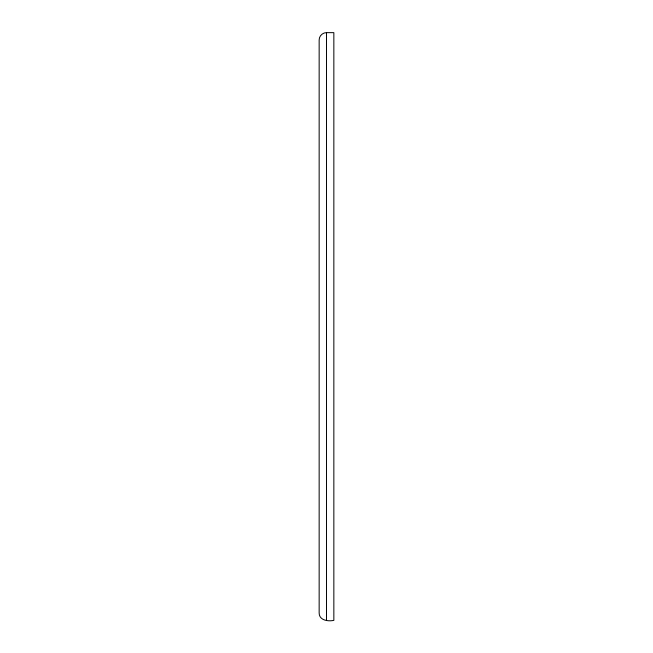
<?xml version="1.0" encoding="UTF-8"?>
<svg xmlns="http://www.w3.org/2000/svg" width="653" height="653" viewBox="0 0 653 653"><rect width="100%" height="100%" fill="white"/><g stroke="black" fill="none" stroke-linecap="round" stroke-linejoin="round"><path stroke-width="0.98" d="M326.5 32.65C322.574 32.568 319.072 36.07 319.154 39.996L319.154 613.004C319.08 620.374 328.345 621.672 333.846 620.35L333.846 32.65L326.5 32.65L326.5 620.35"/></g></svg>
